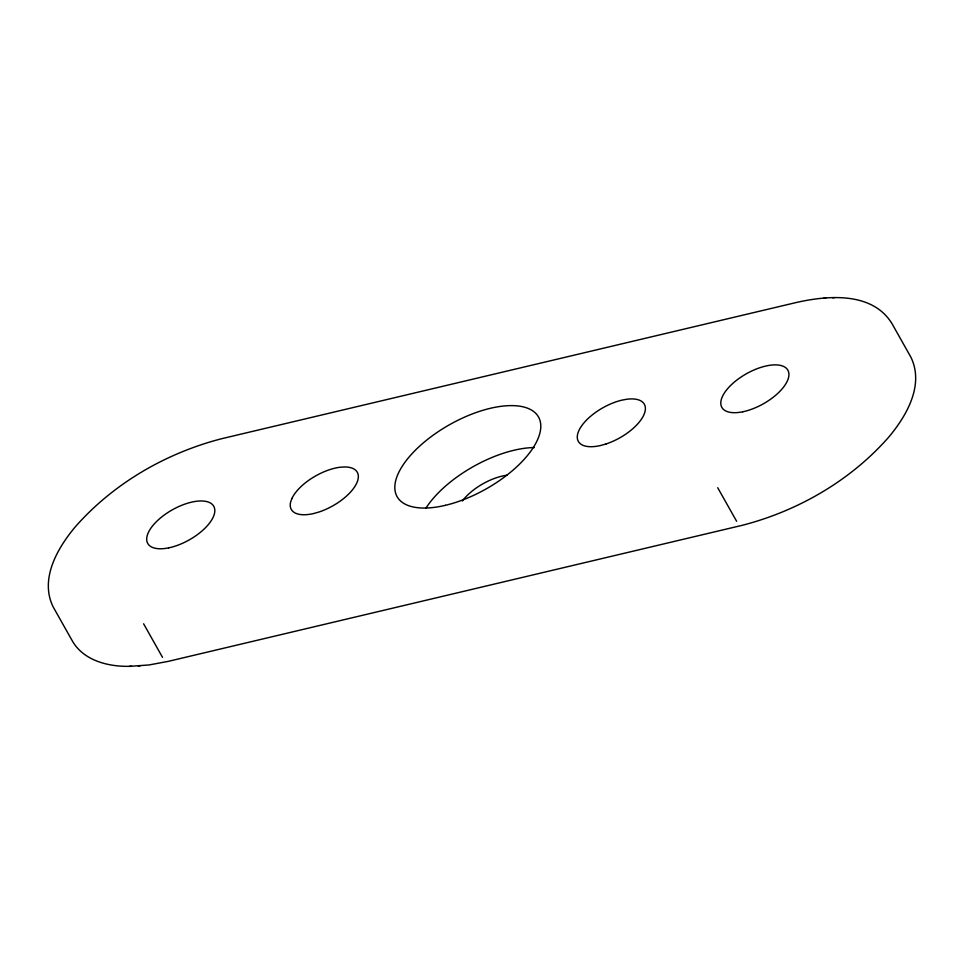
<?xml version="1.0" encoding="UTF-8"?>
<svg xmlns="http://www.w3.org/2000/svg" width="964" height="964" viewBox="0 0 964 964"><rect width="100%" height="100%" fill="white"/><g stroke="black" fill="none" stroke-linecap="round" stroke-linejoin="round"><path stroke-width="1.45" d="M129.525 666.353L149.059 664.955L168.206 661.376L742.123 525.344C798.132 510.932 850.778 480.47 889.013 436.812C906.75 415.508 924.368 385.01 910.92 357.234L892.013 323.675C872.372 291.441 827.558 295.346 795.794 302.624L221.877 438.656C165.868 453.068 113.222 483.53 74.987 527.188C57.25 548.492 39.632 578.99 53.08 606.766L71.987 640.325C83.434 661.099 109.474 667.148 131.465 666.269M823.955 298.105L825.75 298.033M832.534 297.731L834.475 297.647M138.25 665.967L140.045 665.895M717.71 487.724L736.629 521.283M143.612 623.792L162.518 657.364M462.383 500.967A37.861 17.244 -29.4 0 1 506.871 475.228M425.907 508.173A81.145 36.957 -29.4 0 1 534.237 447.561M291.887 498.533L290.646 501.979A37.861 17.244 -29.4 0 0 313.818 513.487L319.024 512.005A37.861 17.244 -29.4 0 0 355.776 484.964A37.861 17.244 -29.4 0 0 344.269 466.95L339.702 467.287A37.861 17.244 -29.4 0 0 291.887 498.533M606.067 443.958L600.873 445.44A37.861 17.244 -29.4 0 1 578.93 430.486A37.861 17.244 -29.4 0 1 621.816 400.168L626.757 399.253A37.861 17.244 -29.4 0 1 643.747 415.123A37.861 17.244 -29.4 0 1 606.067 443.958M742.714 411.797A37.861 17.244 -29.4 0 0 788.504 371.67A37.861 17.244 -29.4 0 0 733.387 382.901A37.861 17.244 -29.4 0 0 742.714 411.797M168.616 547.877A37.861 17.244 -29.4 0 0 214.394 507.751A37.861 17.244 -29.4 0 0 159.289 518.981A37.861 17.244 -29.4 0 0 168.616 547.877M445.38 505.329A81.145 36.957 -29.4 0 0 539.177 418.316A81.145 36.957 -29.4 0 0 418.894 446.826A81.145 36.957 -29.4 0 0 445.38 505.329"/></g></svg>
